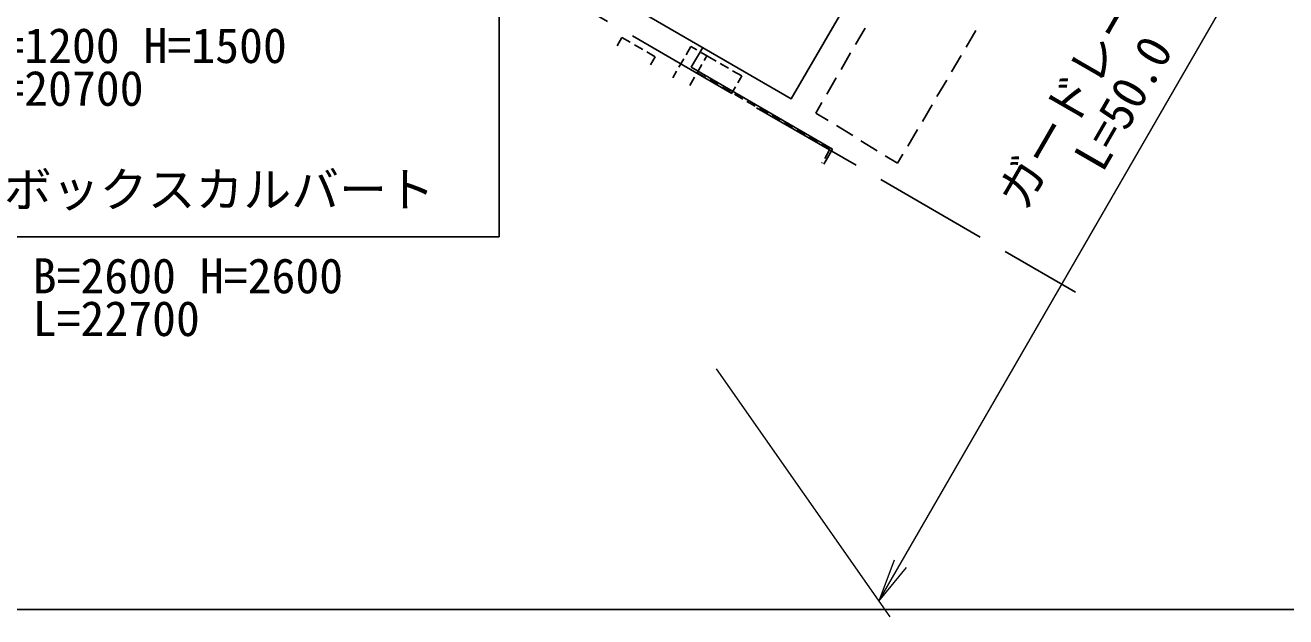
# Model space of a CAD drawing. Units: millimetres, scale not verified. Extents: x 40000 to 680000, y 20000 to 380000.
# Drawn here: x 73796 to 139634, y 204610 to 235531 of the extents above; entities that cross this region are included whole.
import ezdxf
from ezdxf.enums import TextEntityAlignment as Align

# ---------------------------------------------------------------- set-up
doc = ezdxf.new("R2010")
doc.units = ezdxf.units.MM
doc.header["$LTSCALE"] = 1000
doc.linetypes.add('DASHED', pattern=[7.5, 6, -1.5])
for name, color, linetype, lineweight in [('M-BGD', 7, 'Continuous', 25), ('M-STR-HTXT', 7, 'Continuous', 13), ('M-TTL-BAND', 7, 'Continuous', 25)]:
    doc.layers.add(name, color=color, linetype=linetype, lineweight=lineweight)
doc.styles.add('ＭＳ ゴシック', font='')
doc.styles.get('ＭＳ ゴシック').set_extended_font_data('MS Gothic')

# ---------------------------------------------------------------- blocks, each defined once
blk = doc.blocks.new('open_arrow')
at = {"color": 0, "linetype": 'Continuous', "lineweight": -2}
blk.add_lwpolyline([(7.5, 1.25), (0, 0), (7.5, -1.25)], dxfattribs=at)

msp = doc.modelspace()

# ---------------------------------------------------------------- linework, layer by layer
at = {"layer": 'M-BGD', "linetype": 'DASHED'}
msp.add_line((86036, 246251), (128655, 221570), dxfattribs=at)
at = {"layer": 'M-BGD'}
for p, q in [((117158, 234516), (117658, 235381)), ((123447, 235245), (122940, 234384)), ((104712, 234452), (104964, 234887)), ((104964, 234887), (105397, 234636)), ((105613, 234511), (106046, 234260)), ((108314, 233985), (108565, 234418)), ((108565, 234418), (108876, 234237)), ((106262, 234135), (106695, 233884)), ((106695, 233884), (106447, 233457)), ((107938, 233337), (108188, 233769)), ((109180, 234369), (108578, 233331)), ((109092, 234112), (109880, 233655)), ((109404, 233931), (109261, 233684)), ((116408, 233217), (116908, 234083)), ((122686, 233953), (122178, 233091)), ((107619, 232786), (107812, 233120)), ((108578, 233331), (115962, 229050)), ((109135, 233468), (108884, 233036)), ((110096, 233530), (110528, 233279)), ((110745, 233154), (111221, 232878)), ((108759, 232819), (108508, 232387)), ((109328, 232797), (108892, 233049)), ((109978, 232423), (109545, 232673)), ((111221, 232878), (111015, 232524)), ((115657, 231918), (116158, 232784)), ((121925, 232660), (121417, 231799)), ((110628, 232048), (110195, 232298)), ((110890, 232308), (110685, 231954)), ((111278, 231673), (110844, 231923)), ((111927, 231299), (111494, 231549)), ((112577, 230924), (112144, 231174)), ((115093, 230940), (115407, 231485)), ((121163, 231368), (120656, 230506)), ((113227, 230549), (112794, 230799)), ((115738, 230543), (115093, 230940)), ((113876, 230175), (113443, 230425)), ((114526, 229800), (114093, 230050)), ((117015, 229757), (116163, 230281)), ((120402, 230075), (119895, 229214)), ((115176, 229425), (114743, 229675)), ((115829, 229049), (115392, 229301)), ((118292, 228970), (117441, 229495)), ((115506, 228265), (115962, 229050)), ((115551, 228569), (115829, 229049)), ((119363, 228311), (118718, 228708)), ((119641, 228783), (119363, 228311)), ((115408, 228321), (115426, 228352))]:
    msp.add_line(p, q, dxfattribs=at)
msp.add_lwpolyline([(98545, 256662), (98545, 224476), (71686, 224476)], dxfattribs=at)
msp.add_lwpolyline([(99499, 239981), (113806, 231687), (118855, 240371), (104553, 248687)], close=True, dxfattribs=at)
at = {"layer": 'M-STR-HTXT'}
for p, q in [((118383, 205429), (138489, 240267)), ((109880, 217571), (118956, 204610))]:
    msp.add_line(p, q, dxfattribs=at)
at = {"layer": 'M-TTL-BAND'}
msp.add_line((40000, 205000), (579000, 205000), dxfattribs=at)

# ---------------------------------------------------------------- block references
at = {"layer": 'M-STR-HTXT', "xscale": 300, "yscale": 300, "rotation": 60}
msp.add_blockref('open_arrow', (118383, 205429), dxfattribs=at)

# ---------------------------------------------------------------- texts
at = {"layer": 'M-BGD', "style": 'ＭＳ ゴシック'}
for s, p in [('B=1200 H=1500', (71249, 234469)), ('L=20700', (71249, 232234)), ('B=2600 H=2600', (74188, 222434)), ('L=22700', (74188, 220199))]:
    msp.add_text(s, height=1833, dxfattribs=at).set_placement(p, align=Align.MIDDLE_LEFT)
msp.add_text('ボックスカルバート', height=1833, dxfattribs=at).set_placement((72686, 225476), align=Align.BOTTOM_LEFT)
at = {"layer": 'M-STR-HTXT', "style": 'ＭＳ ゴシック'}
for s, p in [('ガードレール', (130243, 231981)), ('L=50.0', (132408, 230731))]:
    msp.add_text(s, height=1833, rotation=60.01, dxfattribs=at).set_placement(p, align=Align.BOTTOM_CENTER)

doc.saveas('drawing.dxf')
